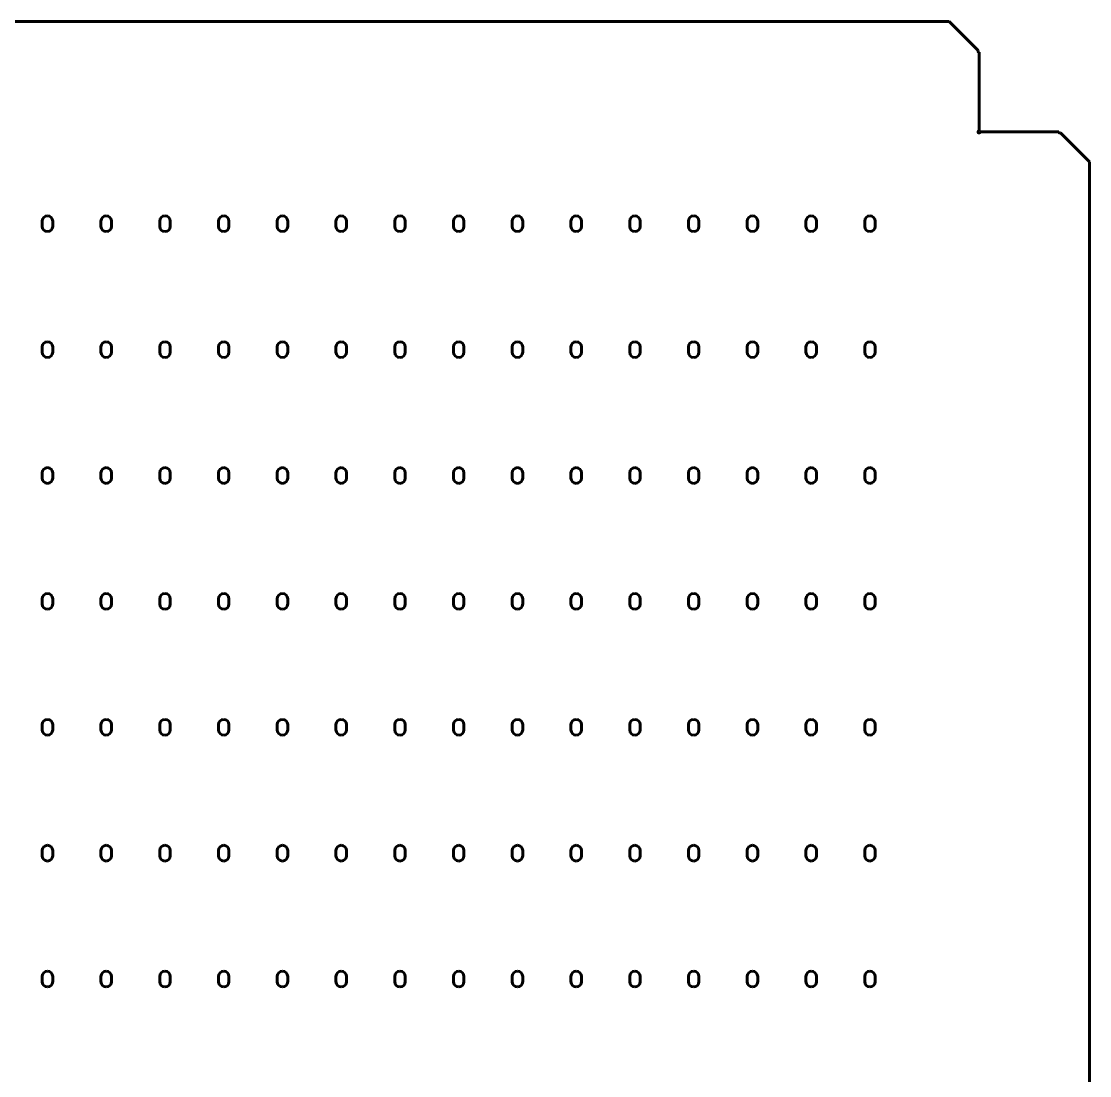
# Model space of a CAD drawing. Header units: millimetres. Extents: x -69 to 925, y -13 to 1981.
# Drawn here: x 415 to 925, y 1478 to 1981 of the extents above; entities that cross this region are included whole.
import ezdxf

# ---------------------------------------------------------------- set-up
doc = ezdxf.new("R2010")
doc.units = ezdxf.units.MM
doc.linetypes.add('K5LT_BASIC', pattern=[0])

msp = doc.modelspace()

# ---------------------------------------------------------------- linework, layer by layer
at = {"color": 143, "linetype": 'K5LT_BASIC', "lineweight": 60, "true_color": 0x33acca}
for p, q in [((-2.46875, 1980.8875), (857.63125, 1980.8875)), ((871.4777, 1967.04105), (857.63125, 1980.8875)), ((871.83125, 1928.6875), (871.83125, 1966.1875)), ((872.33125, 1928.1875), (909.83125, 1928.1875)), ((910.6848, 1927.83395), (924.53125, 1913.9875)), ((924.53125, 1913.9875), (924.53125, 53.8875)), ((425.33125, 1885.6875), (425.33125, 1883.1875)), ((430.33125, 1883.1875), (430.33125, 1885.6875)), ((453.33125, 1885.6875), (453.33125, 1883.1875)), ((458.33125, 1883.1875), (458.33125, 1885.6875)), ((481.33125, 1885.6875), (481.33125, 1883.1875)), ((486.33125, 1883.1875), (486.33125, 1885.6875)), ((509.33125, 1885.6875), (509.33125, 1883.1875)), ((514.33125, 1883.1875), (514.33125, 1885.6875)), ((537.33125, 1885.6875), (537.33125, 1883.1875)), ((542.33125, 1883.1875), (542.33125, 1885.6875)), ((565.33125, 1885.6875), (565.33125, 1883.1875)), ((570.33125, 1883.1875), (570.33125, 1885.6875)), ((593.33125, 1885.6875), (593.33125, 1883.1875)), ((598.33125, 1883.1875), (598.33125, 1885.6875)), ((621.33125, 1885.6875), (621.33125, 1883.1875)), ((626.33125, 1883.1875), (626.33125, 1885.6875)), ((649.33125, 1885.6875), (649.33125, 1883.1875)), ((654.33125, 1883.1875), (654.33125, 1885.6875)), ((677.33125, 1885.6875), (677.33125, 1883.1875)), ((682.33125, 1883.1875), (682.33125, 1885.6875)), ((705.33125, 1885.6875), (705.33125, 1883.1875)), ((710.33125, 1883.1875), (710.33125, 1885.6875)), ((733.33125, 1885.6875), (733.33125, 1883.1875)), ((738.33125, 1883.1875), (738.33125, 1885.6875)), ((761.33125, 1885.6875), (761.33125, 1883.1875)), ((766.33125, 1883.1875), (766.33125, 1885.6875)), ((789.33125, 1885.6875), (789.33125, 1883.1875)), ((794.33125, 1883.1875), (794.33125, 1885.6875)), ((817.33125, 1885.6875), (817.33125, 1883.1875)), ((822.33125, 1883.1875), (822.33125, 1885.6875)), ((425.33125, 1825.6875), (425.33125, 1823.1875)), ((430.33125, 1823.1875), (430.33125, 1825.6875)), ((453.33125, 1825.6875), (453.33125, 1823.1875)), ((458.33125, 1823.1875), (458.33125, 1825.6875)), ((481.33125, 1825.6875), (481.33125, 1823.1875)), ((486.33125, 1823.1875), (486.33125, 1825.6875)), ((509.33125, 1825.6875), (509.33125, 1823.1875)), ((514.33125, 1823.1875), (514.33125, 1825.6875)), ((537.33125, 1825.6875), (537.33125, 1823.1875)), ((542.33125, 1823.1875), (542.33125, 1825.6875)), ((565.33125, 1825.6875), (565.33125, 1823.1875)), ((570.33125, 1823.1875), (570.33125, 1825.6875)), ((593.33125, 1825.6875), (593.33125, 1823.1875)), ((598.33125, 1823.1875), (598.33125, 1825.6875)), ((621.33125, 1825.6875), (621.33125, 1823.1875)), ((626.33125, 1823.1875), (626.33125, 1825.6875)), ((649.33125, 1825.6875), (649.33125, 1823.1875)), ((654.33125, 1823.1875), (654.33125, 1825.6875)), ((677.33125, 1825.6875), (677.33125, 1823.1875)), ((682.33125, 1823.1875), (682.33125, 1825.6875)), ((705.33125, 1825.6875), (705.33125, 1823.1875)), ((710.33125, 1823.1875), (710.33125, 1825.6875)), ((733.33125, 1825.6875), (733.33125, 1823.1875)), ((738.33125, 1823.1875), (738.33125, 1825.6875)), ((761.33125, 1825.6875), (761.33125, 1823.1875)), ((766.33125, 1823.1875), (766.33125, 1825.6875)), ((789.33125, 1825.6875), (789.33125, 1823.1875)), ((794.33125, 1823.1875), (794.33125, 1825.6875)), ((817.33125, 1825.6875), (817.33125, 1823.1875)), ((822.33125, 1823.1875), (822.33125, 1825.6875)), ((425.33125, 1765.6875), (425.33125, 1763.1875)), ((430.33125, 1763.1875), (430.33125, 1765.6875)), ((453.33125, 1765.6875), (453.33125, 1763.1875)), ((458.33125, 1763.1875), (458.33125, 1765.6875)), ((481.33125, 1765.6875), (481.33125, 1763.1875)), ((486.33125, 1763.1875), (486.33125, 1765.6875)), ((509.33125, 1765.6875), (509.33125, 1763.1875)), ((514.33125, 1763.1875), (514.33125, 1765.6875)), ((537.33125, 1765.6875), (537.33125, 1763.1875)), ((542.33125, 1763.1875), (542.33125, 1765.6875)), ((565.33125, 1765.6875), (565.33125, 1763.1875)), ((570.33125, 1763.1875), (570.33125, 1765.6875)), ((593.33125, 1765.6875), (593.33125, 1763.1875)), ((598.33125, 1763.1875), (598.33125, 1765.6875)), ((621.33125, 1765.6875), (621.33125, 1763.1875)), ((626.33125, 1763.1875), (626.33125, 1765.6875)), ((649.33125, 1765.6875), (649.33125, 1763.1875)), ((654.33125, 1763.1875), (654.33125, 1765.6875)), ((677.33125, 1765.6875), (677.33125, 1763.1875)), ((682.33125, 1763.1875), (682.33125, 1765.6875)), ((705.33125, 1765.6875), (705.33125, 1763.1875)), ((710.33125, 1763.1875), (710.33125, 1765.6875)), ((733.33125, 1765.6875), (733.33125, 1763.1875)), ((738.33125, 1763.1875), (738.33125, 1765.6875)), ((761.33125, 1765.6875), (761.33125, 1763.1875)), ((766.33125, 1763.1875), (766.33125, 1765.6875)), ((789.33125, 1765.6875), (789.33125, 1763.1875)), ((794.33125, 1763.1875), (794.33125, 1765.6875)), ((817.33125, 1765.6875), (817.33125, 1763.1875)), ((822.33125, 1763.1875), (822.33125, 1765.6875)), ((425.33125, 1705.6875), (425.33125, 1703.1875)), ((430.33125, 1703.1875), (430.33125, 1705.6875)), ((453.33125, 1705.6875), (453.33125, 1703.1875)), ((458.33125, 1703.1875), (458.33125, 1705.6875)), ((481.33125, 1705.6875), (481.33125, 1703.1875)), ((486.33125, 1703.1875), (486.33125, 1705.6875)), ((509.33125, 1705.6875), (509.33125, 1703.1875)), ((514.33125, 1703.1875), (514.33125, 1705.6875)), ((537.33125, 1705.6875), (537.33125, 1703.1875)), ((542.33125, 1703.1875), (542.33125, 1705.6875)), ((565.33125, 1705.6875), (565.33125, 1703.1875)), ((570.33125, 1703.1875), (570.33125, 1705.6875)), ((593.33125, 1705.6875), (593.33125, 1703.1875)), ((598.33125, 1703.1875), (598.33125, 1705.6875)), ((621.33125, 1705.6875), (621.33125, 1703.1875)), ((626.33125, 1703.1875), (626.33125, 1705.6875)), ((649.33125, 1705.6875), (649.33125, 1703.1875)), ((654.33125, 1703.1875), (654.33125, 1705.6875)), ((677.33125, 1705.6875), (677.33125, 1703.1875)), ((682.33125, 1703.1875), (682.33125, 1705.6875)), ((705.33125, 1705.6875), (705.33125, 1703.1875)), ((710.33125, 1703.1875), (710.33125, 1705.6875)), ((733.33125, 1705.6875), (733.33125, 1703.1875)), ((738.33125, 1703.1875), (738.33125, 1705.6875)), ((761.33125, 1705.6875), (761.33125, 1703.1875)), ((766.33125, 1703.1875), (766.33125, 1705.6875)), ((789.33125, 1705.6875), (789.33125, 1703.1875)), ((794.33125, 1703.1875), (794.33125, 1705.6875)), ((817.33125, 1705.6875), (817.33125, 1703.1875)), ((822.33125, 1703.1875), (822.33125, 1705.6875)), ((425.33125, 1645.6875), (425.33125, 1643.1875)), ((430.33125, 1643.1875), (430.33125, 1645.6875)), ((453.33125, 1645.6875), (453.33125, 1643.1875)), ((458.33125, 1643.1875), (458.33125, 1645.6875)), ((481.33125, 1645.6875), (481.33125, 1643.1875)), ((486.33125, 1643.1875), (486.33125, 1645.6875)), ((509.33125, 1645.6875), (509.33125, 1643.1875)), ((514.33125, 1643.1875), (514.33125, 1645.6875)), ((537.33125, 1645.6875), (537.33125, 1643.1875)), ((542.33125, 1643.1875), (542.33125, 1645.6875)), ((565.33125, 1645.6875), (565.33125, 1643.1875)), ((570.33125, 1643.1875), (570.33125, 1645.6875)), ((593.33125, 1645.6875), (593.33125, 1643.1875)), ((598.33125, 1643.1875), (598.33125, 1645.6875)), ((621.33125, 1645.6875), (621.33125, 1643.1875)), ((626.33125, 1643.1875), (626.33125, 1645.6875)), ((649.33125, 1645.6875), (649.33125, 1643.1875)), ((654.33125, 1643.1875), (654.33125, 1645.6875)), ((677.33125, 1645.6875), (677.33125, 1643.1875)), ((682.33125, 1643.1875), (682.33125, 1645.6875)), ((705.33125, 1645.6875), (705.33125, 1643.1875)), ((710.33125, 1643.1875), (710.33125, 1645.6875)), ((733.33125, 1645.6875), (733.33125, 1643.1875)), ((738.33125, 1643.1875), (738.33125, 1645.6875)), ((761.33125, 1645.6875), (761.33125, 1643.1875)), ((766.33125, 1643.1875), (766.33125, 1645.6875)), ((789.33125, 1645.6875), (789.33125, 1643.1875)), ((794.33125, 1643.1875), (794.33125, 1645.6875)), ((817.33125, 1645.6875), (817.33125, 1643.1875)), ((822.33125, 1643.1875), (822.33125, 1645.6875)), ((425.33125, 1585.6875), (425.33125, 1583.1875)), ((430.33125, 1583.1875), (430.33125, 1585.6875)), ((453.33125, 1585.6875), (453.33125, 1583.1875)), ((458.33125, 1583.1875), (458.33125, 1585.6875)), ((481.33125, 1585.6875), (481.33125, 1583.1875)), ((486.33125, 1583.1875), (486.33125, 1585.6875)), ((509.33125, 1585.6875), (509.33125, 1583.1875)), ((514.33125, 1583.1875), (514.33125, 1585.6875)), ((537.33125, 1585.6875), (537.33125, 1583.1875)), ((542.33125, 1583.1875), (542.33125, 1585.6875)), ((565.33125, 1585.6875), (565.33125, 1583.1875)), ((570.33125, 1583.1875), (570.33125, 1585.6875)), ((593.33125, 1585.6875), (593.33125, 1583.1875)), ((598.33125, 1583.1875), (598.33125, 1585.6875)), ((621.33125, 1585.6875), (621.33125, 1583.1875)), ((626.33125, 1583.1875), (626.33125, 1585.6875)), ((649.33125, 1585.6875), (649.33125, 1583.1875)), ((654.33125, 1583.1875), (654.33125, 1585.6875)), ((677.33125, 1585.6875), (677.33125, 1583.1875)), ((682.33125, 1583.1875), (682.33125, 1585.6875)), ((705.33125, 1585.6875), (705.33125, 1583.1875)), ((710.33125, 1583.1875), (710.33125, 1585.6875)), ((733.33125, 1585.6875), (733.33125, 1583.1875)), ((738.33125, 1583.1875), (738.33125, 1585.6875)), ((761.33125, 1585.6875), (761.33125, 1583.1875)), ((766.33125, 1583.1875), (766.33125, 1585.6875)), ((789.33125, 1585.6875), (789.33125, 1583.1875)), ((794.33125, 1583.1875), (794.33125, 1585.6875)), ((817.33125, 1585.6875), (817.33125, 1583.1875)), ((822.33125, 1583.1875), (822.33125, 1585.6875)), ((425.33125, 1525.6875), (425.33125, 1523.1875)), ((430.33125, 1523.1875), (430.33125, 1525.6875)), ((453.33125, 1525.6875), (453.33125, 1523.1875)), ((458.33125, 1523.1875), (458.33125, 1525.6875)), ((481.33125, 1525.6875), (481.33125, 1523.1875)), ((486.33125, 1523.1875), (486.33125, 1525.6875)), ((509.33125, 1525.6875), (509.33125, 1523.1875)), ((514.33125, 1523.1875), (514.33125, 1525.6875)), ((537.33125, 1525.6875), (537.33125, 1523.1875)), ((542.33125, 1523.1875), (542.33125, 1525.6875)), ((565.33125, 1525.6875), (565.33125, 1523.1875)), ((570.33125, 1523.1875), (570.33125, 1525.6875)), ((593.33125, 1525.6875), (593.33125, 1523.1875)), ((598.33125, 1523.1875), (598.33125, 1525.6875)), ((621.33125, 1525.6875), (621.33125, 1523.1875)), ((626.33125, 1523.1875), (626.33125, 1525.6875)), ((649.33125, 1525.6875), (649.33125, 1523.1875)), ((654.33125, 1523.1875), (654.33125, 1525.6875)), ((677.33125, 1525.6875), (677.33125, 1523.1875)), ((682.33125, 1523.1875), (682.33125, 1525.6875)), ((705.33125, 1525.6875), (705.33125, 1523.1875)), ((710.33125, 1523.1875), (710.33125, 1525.6875)), ((733.33125, 1525.6875), (733.33125, 1523.1875)), ((738.33125, 1523.1875), (738.33125, 1525.6875)), ((761.33125, 1525.6875), (761.33125, 1523.1875)), ((766.33125, 1523.1875), (766.33125, 1525.6875)), ((789.33125, 1525.6875), (789.33125, 1523.1875)), ((794.33125, 1523.1875), (794.33125, 1525.6875)), ((817.33125, 1525.6875), (817.33125, 1523.1875)), ((822.33125, 1523.1875), (822.33125, 1525.6875))]:
    msp.add_line(p, q, dxfattribs=at)
for centre, radius, start, end in [((871.83125, 1966.6875), 0.5, 135, 270), ((871.83125, 1928.1875), 0.5, 90, 0), ((910.33125, 1928.1875), 0.5, 180, 315), ((427.83125, 1885.6875), 2.5, 90, 180), ((427.83125, 1885.6875), 2.5, 0, 90), ((455.83125, 1885.6875), 2.5, 90, 180), ((455.83125, 1885.6875), 2.5, 0, 90), ((483.83125, 1885.6875), 2.5, 90, 180), ((483.83125, 1885.6875), 2.5, 0, 90), ((511.83125, 1885.6875), 2.5, 90, 180), ((511.83125, 1885.6875), 2.5, 0, 90), ((539.83125, 1885.6875), 2.5, 90, 180), ((539.83125, 1885.6875), 2.5, 0, 90), ((567.83125, 1885.6875), 2.5, 90, 180), ((567.83125, 1885.6875), 2.5, 0, 90), ((595.83125, 1885.6875), 2.5, 90, 180), ((595.83125, 1885.6875), 2.5, 0, 90), ((623.83125, 1885.6875), 2.5, 90, 180), ((623.83125, 1885.6875), 2.5, 0, 90), ((651.83125, 1885.6875), 2.5, 90, 180), ((651.83125, 1885.6875), 2.5, 0, 90), ((679.83125, 1885.6875), 2.5, 90, 180), ((679.83125, 1885.6875), 2.5, 0, 90), ((707.83125, 1885.6875), 2.5, 90, 180), ((707.83125, 1885.6875), 2.5, 0, 90), ((735.83125, 1885.6875), 2.5, 90, 180), ((735.83125, 1885.6875), 2.5, 0, 90), ((763.83125, 1885.6875), 2.5, 90, 180), ((763.83125, 1885.6875), 2.5, 0, 90), ((791.83125, 1885.6875), 2.5, 90, 180), ((791.83125, 1885.6875), 2.5, 0, 90), ((819.83125, 1885.6875), 2.5, 90, 180), ((819.83125, 1885.6875), 2.5, 0, 90), ((427.83125, 1883.1875), 2.5, 180, 270), ((427.83125, 1883.1875), 2.5, 270, 0), ((455.83125, 1883.1875), 2.5, 180, 270), ((455.83125, 1883.1875), 2.5, 270, 0), ((483.83125, 1883.1875), 2.5, 180, 270), ((483.83125, 1883.1875), 2.5, 270, 0), ((511.83125, 1883.1875), 2.5, 180, 270), ((511.83125, 1883.1875), 2.5, 270, 0), ((539.83125, 1883.1875), 2.5, 180, 270), ((539.83125, 1883.1875), 2.5, 270, 0), ((567.83125, 1883.1875), 2.5, 180, 270), ((567.83125, 1883.1875), 2.5, 270, 0), ((595.83125, 1883.1875), 2.5, 180, 270), ((595.83125, 1883.1875), 2.5, 270, 0), ((623.83125, 1883.1875), 2.5, 180, 270), ((623.83125, 1883.1875), 2.5, 270, 0), ((651.83125, 1883.1875), 2.5, 180, 270), ((651.83125, 1883.1875), 2.5, 270, 0), ((679.83125, 1883.1875), 2.5, 180, 270), ((679.83125, 1883.1875), 2.5, 270, 0), ((707.83125, 1883.1875), 2.5, 180, 270), ((707.83125, 1883.1875), 2.5, 270, 0), ((735.83125, 1883.1875), 2.5, 180, 270), ((735.83125, 1883.1875), 2.5, 270, 0), ((763.83125, 1883.1875), 2.5, 180, 270), ((763.83125, 1883.1875), 2.5, 270, 0), ((791.83125, 1883.1875), 2.5, 180, 270), ((791.83125, 1883.1875), 2.5, 270, 0), ((819.83125, 1883.1875), 2.5, 180, 270), ((819.83125, 1883.1875), 2.5, 270, 0), ((427.83125, 1825.6875), 2.5, 90, 180), ((427.83125, 1825.6875), 2.5, 0, 90), ((455.83125, 1825.6875), 2.5, 90, 180), ((455.83125, 1825.6875), 2.5, 0, 90), ((483.83125, 1825.6875), 2.5, 90, 180), ((483.83125, 1825.6875), 2.5, 0, 90), ((511.83125, 1825.6875), 2.5, 90, 180), ((511.83125, 1825.6875), 2.5, 0, 90), ((539.83125, 1825.6875), 2.5, 90, 180), ((539.83125, 1825.6875), 2.5, 0, 90), ((567.83125, 1825.6875), 2.5, 90, 180), ((567.83125, 1825.6875), 2.5, 0, 90), ((595.83125, 1825.6875), 2.5, 90, 180), ((595.83125, 1825.6875), 2.5, 0, 90), ((623.83125, 1825.6875), 2.5, 90, 180), ((623.83125, 1825.6875), 2.5, 0, 90), ((651.83125, 1825.6875), 2.5, 90, 180), ((651.83125, 1825.6875), 2.5, 0, 90), ((679.83125, 1825.6875), 2.5, 90, 180), ((679.83125, 1825.6875), 2.5, 0, 90), ((707.83125, 1825.6875), 2.5, 90, 180), ((707.83125, 1825.6875), 2.5, 0, 90), ((735.83125, 1825.6875), 2.5, 90, 180), ((735.83125, 1825.6875), 2.5, 0, 90), ((763.83125, 1825.6875), 2.5, 90, 180), ((763.83125, 1825.6875), 2.5, 0, 90), ((791.83125, 1825.6875), 2.5, 90, 180), ((791.83125, 1825.6875), 2.5, 0, 90), ((819.83125, 1825.6875), 2.5, 90, 180), ((819.83125, 1825.6875), 2.5, 0, 90), ((427.83125, 1823.1875), 2.5, 180, 270), ((427.83125, 1823.1875), 2.5, 270, 0), ((455.83125, 1823.1875), 2.5, 180, 270), ((455.83125, 1823.1875), 2.5, 270, 0), ((483.83125, 1823.1875), 2.5, 180, 270), ((483.83125, 1823.1875), 2.5, 270, 0), ((511.83125, 1823.1875), 2.5, 180, 270), ((511.83125, 1823.1875), 2.5, 270, 0), ((539.83125, 1823.1875), 2.5, 180, 270), ((539.83125, 1823.1875), 2.5, 270, 0), ((567.83125, 1823.1875), 2.5, 180, 270), ((567.83125, 1823.1875), 2.5, 270, 0), ((595.83125, 1823.1875), 2.5, 180, 270), ((595.83125, 1823.1875), 2.5, 270, 0), ((623.83125, 1823.1875), 2.5, 180, 270), ((623.83125, 1823.1875), 2.5, 270, 0), ((651.83125, 1823.1875), 2.5, 180, 270), ((651.83125, 1823.1875), 2.5, 270, 0), ((679.83125, 1823.1875), 2.5, 180, 270), ((679.83125, 1823.1875), 2.5, 270, 0), ((707.83125, 1823.1875), 2.5, 180, 270), ((707.83125, 1823.1875), 2.5, 270, 0), ((735.83125, 1823.1875), 2.5, 180, 270), ((735.83125, 1823.1875), 2.5, 270, 0), ((763.83125, 1823.1875), 2.5, 180, 270), ((763.83125, 1823.1875), 2.5, 270, 0), ((791.83125, 1823.1875), 2.5, 180, 270), ((791.83125, 1823.1875), 2.5, 270, 0), ((819.83125, 1823.1875), 2.5, 180, 270), ((819.83125, 1823.1875), 2.5, 270, 0), ((427.83125, 1765.6875), 2.5, 90, 180), ((427.83125, 1765.6875), 2.5, 0, 90), ((455.83125, 1765.6875), 2.5, 90, 180), ((455.83125, 1765.6875), 2.5, 0, 90), ((483.83125, 1765.6875), 2.5, 90, 180), ((483.83125, 1765.6875), 2.5, 0, 90), ((511.83125, 1765.6875), 2.5, 90, 180), ((511.83125, 1765.6875), 2.5, 0, 90), ((539.83125, 1765.6875), 2.5, 90, 180), ((539.83125, 1765.6875), 2.5, 0, 90), ((567.83125, 1765.6875), 2.5, 90, 180), ((567.83125, 1765.6875), 2.5, 0, 90), ((595.83125, 1765.6875), 2.5, 90, 180), ((595.83125, 1765.6875), 2.5, 0, 90), ((623.83125, 1765.6875), 2.5, 90, 180), ((623.83125, 1765.6875), 2.5, 0, 90), ((651.83125, 1765.6875), 2.5, 90, 180), ((651.83125, 1765.6875), 2.5, 0, 90), ((679.83125, 1765.6875), 2.5, 90, 180), ((679.83125, 1765.6875), 2.5, 0, 90), ((707.83125, 1765.6875), 2.5, 90, 180), ((707.83125, 1765.6875), 2.5, 0, 90), ((735.83125, 1765.6875), 2.5, 90, 180), ((735.83125, 1765.6875), 2.5, 0, 90), ((763.83125, 1765.6875), 2.5, 90, 180), ((763.83125, 1765.6875), 2.5, 0, 90), ((791.83125, 1765.6875), 2.5, 90, 180), ((791.83125, 1765.6875), 2.5, 0, 90), ((819.83125, 1765.6875), 2.5, 90, 180), ((819.83125, 1765.6875), 2.5, 0, 90), ((427.83125, 1763.1875), 2.5, 180, 270), ((427.83125, 1763.1875), 2.5, 270, 0), ((455.83125, 1763.1875), 2.5, 180, 270), ((455.83125, 1763.1875), 2.5, 270, 0), ((483.83125, 1763.1875), 2.5, 180, 270), ((483.83125, 1763.1875), 2.5, 270, 0), ((511.83125, 1763.1875), 2.5, 180, 270), ((511.83125, 1763.1875), 2.5, 270, 0), ((539.83125, 1763.1875), 2.5, 180, 270), ((539.83125, 1763.1875), 2.5, 270, 0), ((567.83125, 1763.1875), 2.5, 180, 270), ((567.83125, 1763.1875), 2.5, 270, 0), ((595.83125, 1763.1875), 2.5, 180, 270), ((595.83125, 1763.1875), 2.5, 270, 0), ((623.83125, 1763.1875), 2.5, 180, 270), ((623.83125, 1763.1875), 2.5, 270, 0), ((651.83125, 1763.1875), 2.5, 180, 270), ((651.83125, 1763.1875), 2.5, 270, 0), ((679.83125, 1763.1875), 2.5, 180, 270), ((679.83125, 1763.1875), 2.5, 270, 0), ((707.83125, 1763.1875), 2.5, 180, 270), ((707.83125, 1763.1875), 2.5, 270, 0), ((735.83125, 1763.1875), 2.5, 180, 270), ((735.83125, 1763.1875), 2.5, 270, 0), ((763.83125, 1763.1875), 2.5, 180, 270), ((763.83125, 1763.1875), 2.5, 270, 0), ((791.83125, 1763.1875), 2.5, 180, 270), ((791.83125, 1763.1875), 2.5, 270, 0), ((819.83125, 1763.1875), 2.5, 180, 270), ((819.83125, 1763.1875), 2.5, 270, 0), ((427.83125, 1705.6875), 2.5, 90, 180), ((427.83125, 1705.6875), 2.5, 0, 90), ((455.83125, 1705.6875), 2.5, 90, 180), ((455.83125, 1705.6875), 2.5, 0, 90), ((483.83125, 1705.6875), 2.5, 90, 180), ((483.83125, 1705.6875), 2.5, 0, 90), ((511.83125, 1705.6875), 2.5, 90, 180), ((511.83125, 1705.6875), 2.5, 0, 90), ((539.83125, 1705.6875), 2.5, 90, 180), ((539.83125, 1705.6875), 2.5, 0, 90), ((567.83125, 1705.6875), 2.5, 90, 180), ((567.83125, 1705.6875), 2.5, 0, 90), ((595.83125, 1705.6875), 2.5, 90, 180), ((595.83125, 1705.6875), 2.5, 0, 90), ((623.83125, 1705.6875), 2.5, 90, 180), ((623.83125, 1705.6875), 2.5, 0, 90), ((651.83125, 1705.6875), 2.5, 90, 180), ((651.83125, 1705.6875), 2.5, 0, 90), ((679.83125, 1705.6875), 2.5, 90, 180), ((679.83125, 1705.6875), 2.5, 0, 90), ((707.83125, 1705.6875), 2.5, 90, 180), ((707.83125, 1705.6875), 2.5, 0, 90), ((735.83125, 1705.6875), 2.5, 90, 180), ((735.83125, 1705.6875), 2.5, 0, 90), ((763.83125, 1705.6875), 2.5, 90, 180), ((763.83125, 1705.6875), 2.5, 0, 90), ((791.83125, 1705.6875), 2.5, 90, 180), ((791.83125, 1705.6875), 2.5, 0, 90), ((819.83125, 1705.6875), 2.5, 90, 180), ((819.83125, 1705.6875), 2.5, 0, 90), ((427.83125, 1703.1875), 2.5, 180, 270), ((427.83125, 1703.1875), 2.5, 270, 0), ((455.83125, 1703.1875), 2.5, 180, 270), ((455.83125, 1703.1875), 2.5, 270, 0), ((483.83125, 1703.1875), 2.5, 180, 270), ((483.83125, 1703.1875), 2.5, 270, 0), ((511.83125, 1703.1875), 2.5, 180, 270), ((511.83125, 1703.1875), 2.5, 270, 0), ((539.83125, 1703.1875), 2.5, 180, 270), ((539.83125, 1703.1875), 2.5, 270, 0), ((567.83125, 1703.1875), 2.5, 180, 270), ((567.83125, 1703.1875), 2.5, 270, 0), ((595.83125, 1703.1875), 2.5, 180, 270), ((595.83125, 1703.1875), 2.5, 270, 0), ((623.83125, 1703.1875), 2.5, 180, 270), ((623.83125, 1703.1875), 2.5, 270, 0), ((651.83125, 1703.1875), 2.5, 180, 270), ((651.83125, 1703.1875), 2.5, 270, 0), ((679.83125, 1703.1875), 2.5, 180, 270), ((679.83125, 1703.1875), 2.5, 270, 0), ((707.83125, 1703.1875), 2.5, 180, 270), ((707.83125, 1703.1875), 2.5, 270, 0), ((735.83125, 1703.1875), 2.5, 180, 270), ((735.83125, 1703.1875), 2.5, 270, 0), ((763.83125, 1703.1875), 2.5, 180, 270), ((763.83125, 1703.1875), 2.5, 270, 0), ((791.83125, 1703.1875), 2.5, 180, 270), ((791.83125, 1703.1875), 2.5, 270, 0), ((819.83125, 1703.1875), 2.5, 180, 270), ((819.83125, 1703.1875), 2.5, 270, 0), ((427.83125, 1645.6875), 2.5, 90, 180), ((427.83125, 1645.6875), 2.5, 0, 90), ((455.83125, 1645.6875), 2.5, 90, 180), ((455.83125, 1645.6875), 2.5, 0, 90), ((483.83125, 1645.6875), 2.5, 90, 180), ((483.83125, 1645.6875), 2.5, 0, 90), ((511.83125, 1645.6875), 2.5, 90, 180), ((511.83125, 1645.6875), 2.5, 0, 90), ((539.83125, 1645.6875), 2.5, 90, 180), ((539.83125, 1645.6875), 2.5, 0, 90), ((567.83125, 1645.6875), 2.5, 90, 180), ((567.83125, 1645.6875), 2.5, 0, 90), ((595.83125, 1645.6875), 2.5, 90, 180), ((595.83125, 1645.6875), 2.5, 0, 90), ((623.83125, 1645.6875), 2.5, 90, 180), ((623.83125, 1645.6875), 2.5, 0, 90), ((651.83125, 1645.6875), 2.5, 90, 180), ((651.83125, 1645.6875), 2.5, 0, 90), ((679.83125, 1645.6875), 2.5, 90, 180), ((679.83125, 1645.6875), 2.5, 0, 90), ((707.83125, 1645.6875), 2.5, 90, 180), ((707.83125, 1645.6875), 2.5, 0, 90), ((735.83125, 1645.6875), 2.5, 90, 180), ((735.83125, 1645.6875), 2.5, 0, 90), ((763.83125, 1645.6875), 2.5, 90, 180), ((763.83125, 1645.6875), 2.5, 0, 90), ((791.83125, 1645.6875), 2.5, 90, 180), ((791.83125, 1645.6875), 2.5, 0, 90), ((819.83125, 1645.6875), 2.5, 90, 180), ((819.83125, 1645.6875), 2.5, 0, 90), ((427.83125, 1643.1875), 2.5, 180, 270), ((427.83125, 1643.1875), 2.5, 270, 0), ((455.83125, 1643.1875), 2.5, 180, 270), ((455.83125, 1643.1875), 2.5, 270, 0), ((483.83125, 1643.1875), 2.5, 180, 270), ((483.83125, 1643.1875), 2.5, 270, 0), ((511.83125, 1643.1875), 2.5, 180, 270), ((511.83125, 1643.1875), 2.5, 270, 0), ((539.83125, 1643.1875), 2.5, 180, 270), ((539.83125, 1643.1875), 2.5, 270, 0), ((567.83125, 1643.1875), 2.5, 180, 270), ((567.83125, 1643.1875), 2.5, 270, 0), ((595.83125, 1643.1875), 2.5, 180, 270), ((595.83125, 1643.1875), 2.5, 270, 0), ((623.83125, 1643.1875), 2.5, 180, 270), ((623.83125, 1643.1875), 2.5, 270, 0), ((651.83125, 1643.1875), 2.5, 180, 270), ((651.83125, 1643.1875), 2.5, 270, 0), ((679.83125, 1643.1875), 2.5, 180, 270), ((679.83125, 1643.1875), 2.5, 270, 0), ((707.83125, 1643.1875), 2.5, 180, 270), ((707.83125, 1643.1875), 2.5, 270, 0), ((735.83125, 1643.1875), 2.5, 180, 270), ((735.83125, 1643.1875), 2.5, 270, 0), ((763.83125, 1643.1875), 2.5, 180, 270), ((763.83125, 1643.1875), 2.5, 270, 0), ((791.83125, 1643.1875), 2.5, 180, 270), ((791.83125, 1643.1875), 2.5, 270, 0), ((819.83125, 1643.1875), 2.5, 180, 270), ((819.83125, 1643.1875), 2.5, 270, 0), ((427.83125, 1585.6875), 2.5, 90, 180), ((427.83125, 1585.6875), 2.5, 0, 90), ((455.83125, 1585.6875), 2.5, 90, 180), ((455.83125, 1585.6875), 2.5, 0, 90), ((483.83125, 1585.6875), 2.5, 90, 180), ((483.83125, 1585.6875), 2.5, 0, 90), ((511.83125, 1585.6875), 2.5, 90, 180), ((511.83125, 1585.6875), 2.5, 0, 90), ((539.83125, 1585.6875), 2.5, 90, 180), ((539.83125, 1585.6875), 2.5, 0, 90), ((567.83125, 1585.6875), 2.5, 90, 180), ((567.83125, 1585.6875), 2.5, 0, 90), ((595.83125, 1585.6875), 2.5, 90, 180), ((595.83125, 1585.6875), 2.5, 0, 90), ((623.83125, 1585.6875), 2.5, 90, 180), ((623.83125, 1585.6875), 2.5, 0, 90), ((651.83125, 1585.6875), 2.5, 90, 180), ((651.83125, 1585.6875), 2.5, 0, 90), ((679.83125, 1585.6875), 2.5, 90, 180), ((679.83125, 1585.6875), 2.5, 0, 90), ((707.83125, 1585.6875), 2.5, 90, 180), ((707.83125, 1585.6875), 2.5, 0, 90), ((735.83125, 1585.6875), 2.5, 90, 180), ((735.83125, 1585.6875), 2.5, 0, 90), ((763.83125, 1585.6875), 2.5, 90, 180), ((763.83125, 1585.6875), 2.5, 0, 90), ((791.83125, 1585.6875), 2.5, 90, 180), ((791.83125, 1585.6875), 2.5, 0, 90), ((819.83125, 1585.6875), 2.5, 90, 180), ((819.83125, 1585.6875), 2.5, 0, 90), ((427.83125, 1583.1875), 2.5, 180, 270), ((427.83125, 1583.1875), 2.5, 270, 0), ((455.83125, 1583.1875), 2.5, 180, 270), ((455.83125, 1583.1875), 2.5, 270, 0), ((483.83125, 1583.1875), 2.5, 180, 270), ((483.83125, 1583.1875), 2.5, 270, 0), ((511.83125, 1583.1875), 2.5, 180, 270), ((511.83125, 1583.1875), 2.5, 270, 0), ((539.83125, 1583.1875), 2.5, 180, 270), ((539.83125, 1583.1875), 2.5, 270, 0), ((567.83125, 1583.1875), 2.5, 180, 270), ((567.83125, 1583.1875), 2.5, 270, 0), ((595.83125, 1583.1875), 2.5, 180, 270), ((595.83125, 1583.1875), 2.5, 270, 0), ((623.83125, 1583.1875), 2.5, 180, 270), ((623.83125, 1583.1875), 2.5, 270, 0), ((651.83125, 1583.1875), 2.5, 180, 270), ((651.83125, 1583.1875), 2.5, 270, 0), ((679.83125, 1583.1875), 2.5, 180, 270), ((679.83125, 1583.1875), 2.5, 270, 0), ((707.83125, 1583.1875), 2.5, 180, 270), ((707.83125, 1583.1875), 2.5, 270, 0), ((735.83125, 1583.1875), 2.5, 180, 270), ((735.83125, 1583.1875), 2.5, 270, 0), ((763.83125, 1583.1875), 2.5, 180, 270), ((763.83125, 1583.1875), 2.5, 270, 0), ((791.83125, 1583.1875), 2.5, 180, 270), ((791.83125, 1583.1875), 2.5, 270, 0), ((819.83125, 1583.1875), 2.5, 180, 270), ((819.83125, 1583.1875), 2.5, 270, 0), ((427.83125, 1525.6875), 2.5, 90, 180), ((427.83125, 1525.6875), 2.5, 0, 90), ((455.83125, 1525.6875), 2.5, 90, 180), ((455.83125, 1525.6875), 2.5, 0, 90), ((483.83125, 1525.6875), 2.5, 90, 180), ((483.83125, 1525.6875), 2.5, 0, 90), ((511.83125, 1525.6875), 2.5, 90, 180), ((511.83125, 1525.6875), 2.5, 0, 90), ((539.83125, 1525.6875), 2.5, 90, 180), ((539.83125, 1525.6875), 2.5, 0, 90), ((567.83125, 1525.6875), 2.5, 90, 180), ((567.83125, 1525.6875), 2.5, 0, 90), ((595.83125, 1525.6875), 2.5, 90, 180), ((595.83125, 1525.6875), 2.5, 0, 90), ((623.83125, 1525.6875), 2.5, 90, 180), ((623.83125, 1525.6875), 2.5, 0, 90), ((651.83125, 1525.6875), 2.5, 90, 180), ((651.83125, 1525.6875), 2.5, 0, 90), ((679.83125, 1525.6875), 2.5, 90, 180), ((679.83125, 1525.6875), 2.5, 0, 90), ((707.83125, 1525.6875), 2.5, 90, 180), ((707.83125, 1525.6875), 2.5, 0, 90), ((735.83125, 1525.6875), 2.5, 90, 180), ((735.83125, 1525.6875), 2.5, 0, 90), ((763.83125, 1525.6875), 2.5, 90, 180), ((763.83125, 1525.6875), 2.5, 0, 90), ((791.83125, 1525.6875), 2.5, 90, 180), ((791.83125, 1525.6875), 2.5, 0, 90), ((819.83125, 1525.6875), 2.5, 90, 180), ((819.83125, 1525.6875), 2.5, 0, 90), ((427.83125, 1523.1875), 2.5, 180, 270), ((427.83125, 1523.1875), 2.5, 270, 0), ((455.83125, 1523.1875), 2.5, 180, 270), ((455.83125, 1523.1875), 2.5, 270, 0), ((483.83125, 1523.1875), 2.5, 180, 270), ((483.83125, 1523.1875), 2.5, 270, 0), ((511.83125, 1523.1875), 2.5, 180, 270), ((511.83125, 1523.1875), 2.5, 270, 0), ((539.83125, 1523.1875), 2.5, 180, 270), ((539.83125, 1523.1875), 2.5, 270, 0), ((567.83125, 1523.1875), 2.5, 180, 270), ((567.83125, 1523.1875), 2.5, 270, 0), ((595.83125, 1523.1875), 2.5, 180, 270), ((595.83125, 1523.1875), 2.5, 270, 0), ((623.83125, 1523.1875), 2.5, 180, 270), ((623.83125, 1523.1875), 2.5, 270, 0), ((651.83125, 1523.1875), 2.5, 180, 270), ((651.83125, 1523.1875), 2.5, 270, 0), ((679.83125, 1523.1875), 2.5, 180, 270), ((679.83125, 1523.1875), 2.5, 270, 0), ((707.83125, 1523.1875), 2.5, 180, 270), ((707.83125, 1523.1875), 2.5, 270, 0), ((735.83125, 1523.1875), 2.5, 180, 270), ((735.83125, 1523.1875), 2.5, 270, 0), ((763.83125, 1523.1875), 2.5, 180, 270), ((763.83125, 1523.1875), 2.5, 270, 0), ((791.83125, 1523.1875), 2.5, 180, 270), ((791.83125, 1523.1875), 2.5, 270, 0), ((819.83125, 1523.1875), 2.5, 180, 270), ((819.83125, 1523.1875), 2.5, 270, 0)]:
    msp.add_arc(centre, radius, start, end, dxfattribs=at)

doc.saveas('drawing.dxf')
